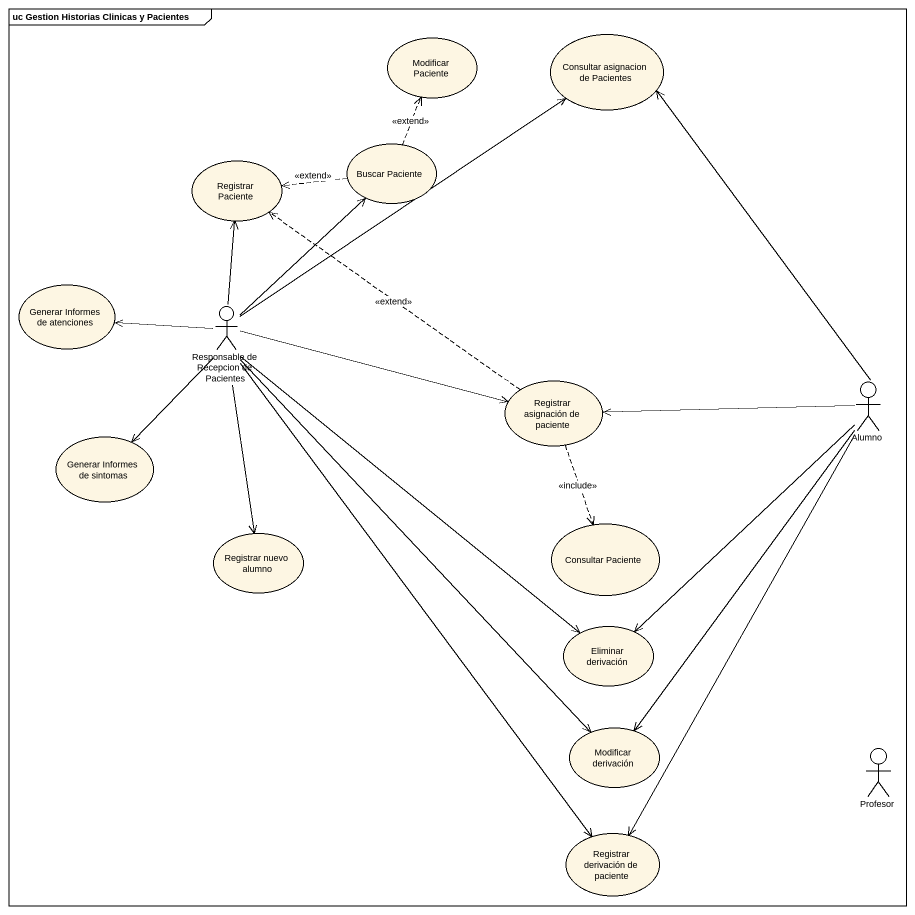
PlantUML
@startuml
mainframe uc Gestion Historias Clinicas y Pacientes
usecase "Modificar Paciente" as Modificar_Paciente
usecase "Consultar asignacion de Pacientes" as Consultar_asignacion_de
usecase "Buscar Paciente" as Buscar_Paciente
usecase "Registrar Paciente" as Registrar_Paciente
usecase "Generar Informes de atenciones" as Generar_Informes_de
actor "Responsable de Recepcion de Pacientes" as Responsable_de_Recepcion_de
usecase "Registrar asignación de paciente" as Registrar_asignación_de
actor Alumno
usecase "Generar Informes de sintomas" as Generar_Informes_de_sintomas
usecase "Consultar Paciente" as Consultar_Paciente
usecase "Registrar nuevo alumno" as Registrar_nuevo_alumno
usecase "Eliminar derivación" as Eliminar_derivación
usecase "Modificar derivación" as Modificar_derivación
actor Profesor
usecase "Registrar derivación de paciente" as Registrar_derivación_de
Buscar_Paciente .up.> Modificar_Paciente : <<extend>>
Buscar_Paciente .left.> Registrar_Paciente : <<extend>>
Responsable_de_Recepcion_de -up-> Consultar_asignacion_de
Responsable_de_Recepcion_de -up-> Buscar_Paciente
Responsable_de_Recepcion_de -up-> Registrar_Paciente
Responsable_de_Recepcion_de -left-> Generar_Informes_de
Responsable_de_Recepcion_de -right-> Registrar_asignación_de
Responsable_de_Recepcion_de --> Generar_Informes_de_sintomas
Responsable_de_Recepcion_de --> Registrar_nuevo_alumno
Responsable_de_Recepcion_de --> Eliminar_derivación
Responsable_de_Recepcion_de --> Modificar_derivación
Responsable_de_Recepcion_de --> Registrar_derivación_de
Registrar_asignación_de .up.> Registrar_Paciente : <<extend>>
Registrar_asignación_de ..> Consultar_Paciente : <<include>>
Alumno -up-> Consultar_asignacion_de
Alumno -left-> Registrar_asignación_de
Alumno --> Eliminar_derivación
Alumno --> Modificar_derivación
Alumno --> Registrar_derivación_de
@enduml
